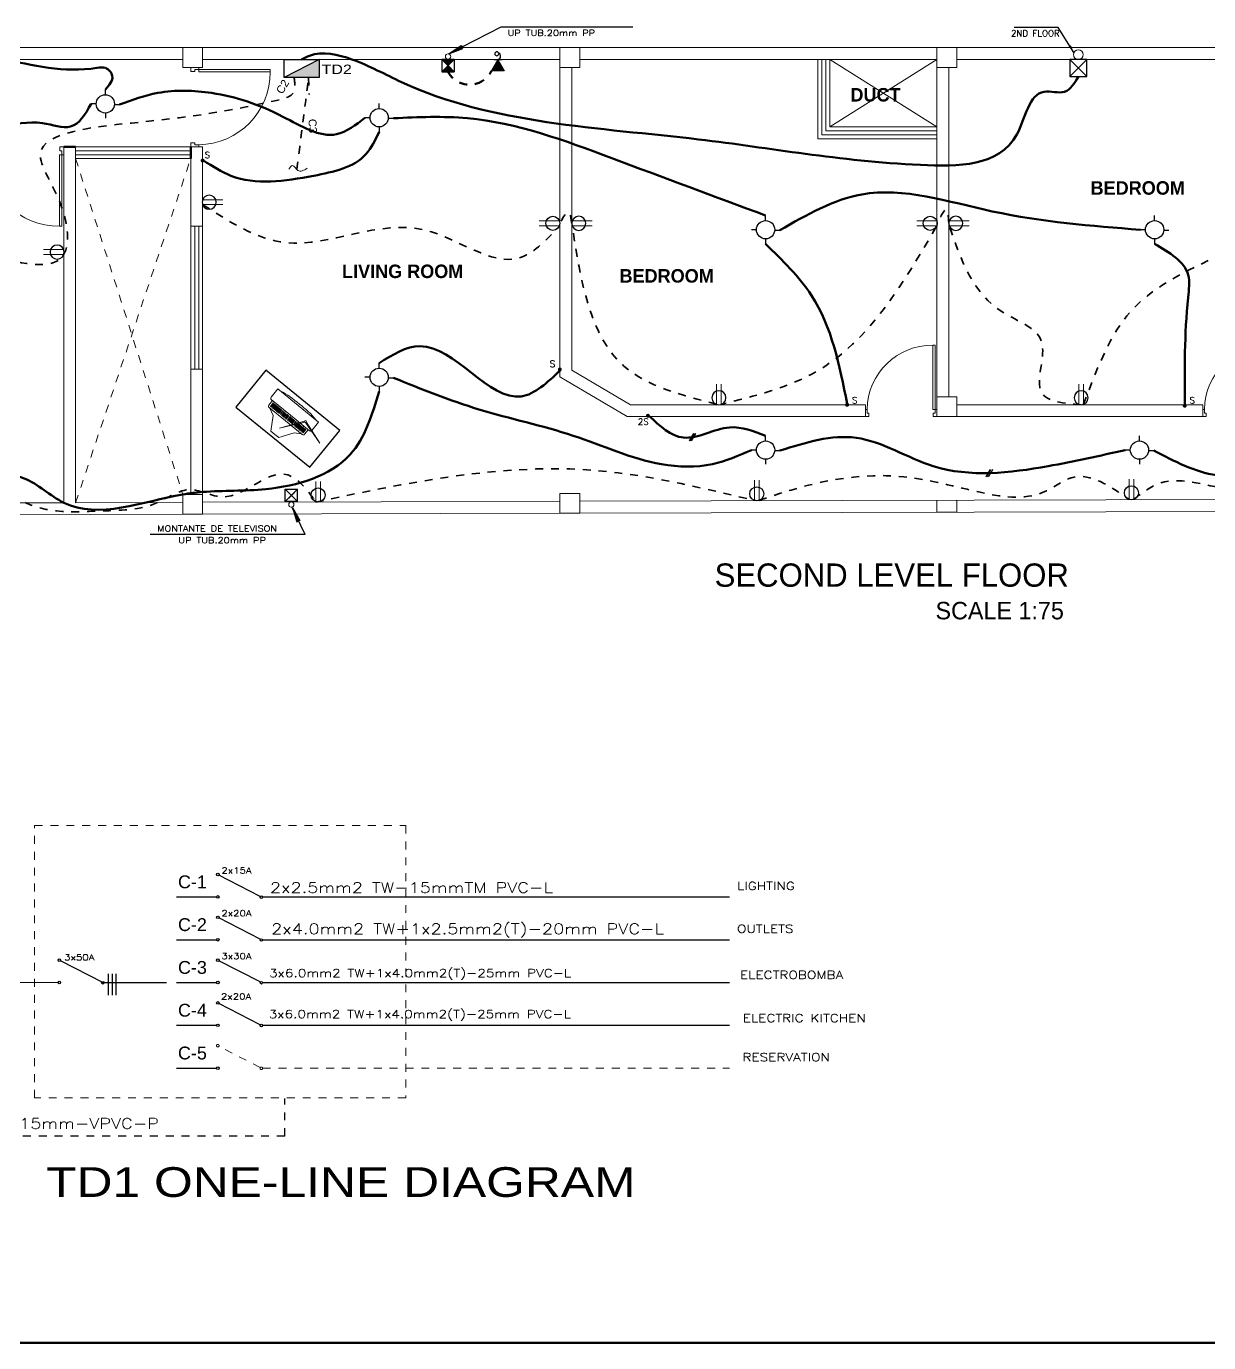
# Model space of a CAD drawing. Header units: millimetres. Extents: x 565 to 912, y 163 to 192.
# Drawn here: x 855.75 to 870.64, y 163.22 to 179.8 of the extents above; entities that cross this region are included whole.
import ezdxf
from ezdxf.enums import TextEntityAlignment as Align

# ---------------------------------------------------------------- set-up
doc = ezdxf.new("R2010")
doc.units = ezdxf.units.MM
doc.header["$LTSCALE"] = 0.0125
for name, pattern in [('DASHED', [0.75, 0.5, -0.25]), ('DASHED2', [9.525, 6.35, -3.175]), ('PHANTOM2', [1.25, 0.625, -0.125, 0.125, -0.125, 0.125, -0.125])]:
    doc.linetypes.add(name, pattern=pattern)
for name, color, linetype, lineweight in [('01', 210, 'Continuous', 0), ('03', 3, 'Continuous', 0), ('06', 6, 'Continuous', 70), ('COLUMNAS', 162, 'Continuous', 40), ('COTAS', 9, 'Continuous', 9), ('EQUIPO', 2, 'Continuous', 15), ('equipo 0.2', 152, 'Continuous', 25), ('equipo 01', 30, 'Continuous', 9), ('luz', 20, 'Continuous', 50), ('MARKO', 186, 'Continuous', 80), ('MURO ALTO', 40, 'Continuous', 70), ('P2A', 4, 'DASHED2', 35), ('proy', 254, 'Continuous', 0), ('PROYECCCIONES', 9, 'DASHED2', 9), ('TEXTURA', 210, 'Continuous', 5)]:
    doc.layers.add(name, color=color, linetype=linetype, lineweight=lineweight)
for name, color, linetype in [('02', 2, 'Continuous'), ('04', 4, 'Continuous'), ('CASCO1', 1, 'Continuous'), ('DEQUIPO', 3, 'Continuous'), ('ELECTRICAS', 3, 'Continuous'), ('LINEA-1', 1, 'Continuous'), ('SANITARIOS', 3, 'Continuous'), ('TEXTOS02', 2, 'Continuous'), ('TEXTOS06', 6, 'Continuous')]:
    doc.layers.add(name, color=color, linetype=linetype)
doc.styles.add('F-1', font='arial.ttf', dxfattribs={"height": 0.3})
doc.styles.add('NOMBRE-2', font='arial.ttf')
doc.styles.add('op', font='romab___.ttf')
doc.styles.add('R02TITULOS', font='swisse.ttf', dxfattribs={"width": 1.2, "height": 1})
doc.styles.add('ROMANS', font='romans.shx')
doc.styles.add('SIMPLEX', font='simplex.shx')
doc.styles.add('STYLE1', font='arial.ttf', dxfattribs={"height": 0.5})
doc.dimstyles.new('STYLE30', dxfattribs={"dimscale": 0, "dimtxt": 0.08, "dimasz": 0.1, "dimexe": 0.08, "dimexo": 0.08, "dimgap": 0.05, "dimtad": 1, "dimtih": 1, "dimtoh": 1, "dimzin": 0, "dimdsep": 46, "dimtxsty": 'Standard', "dimblk1": 'ARCHTICK', "dimcen": 0, "dimdle": 0.08, "dimclrd": 1, "dimclre": 1, "dimclrt": 3, "dimadec": 0, "dimazin": 0, "dimtfac": 0.5, "dimtofl": 0, "dimtmove": 0, "dimatfit": 3, "dimfxl": 0, "dimtolj": 1, "dimtzin": 0, "dimarcsym": 0})

# ---------------------------------------------------------------- blocks, each defined once
blk = doc.blocks.new('P1.0m')
at = {"layer": 'EQUIPO'}
blk.add_lwpolyline([(0.025, 0), (0.055, 0), (0.055, 0.9), (0.025, 0.9)], close=True, dxfattribs=at)
for points in [[(0, -0.1), (0.05, -0.1), (0.05, -0.05), (0.025, -0.05), (0.025, 0), (0, 0)], [(1, -0.1), (0.95, -0.1), (0.95, -0.05), (0.975, -0.05), (0.975, 0), (1, 0)]]:
    blk.add_lwpolyline(points, dxfattribs=at)
at = {"layer": 'EQUIPO', "color": 252}
blk.add_arc((0.065, -0.01), 0.91, 0.6296, 90.6296, dxfattribs=at)
blk = doc.blocks.new('P0.9m')
at = {"xscale": 0.9000092295639774, "yscale": 0.9000092295639774, "zscale": 0.9000092295639774}
blk.add_blockref('P1.0m', (-0.9, 0), dxfattribs=at)
blk = doc.blocks.new('Tv_p')
for p, q in [((-0.05, 0), (-0.137, -0.132)), ((0, 0), (-0.05, 0)), ((0, 0), (0.05, 0)), ((0.05, 0), (0.129, -0.132)), ((-0.151, -0.276), (0, -0.076)), ((0, -0.076), (-0.143, -0.284)), ((-0.395, -0.21), (-0.158, -0.279)), ((-0.16, -0.288), (-0.395, -0.21)), ((0, -0.241), (-0.239, -0.241)), ((-0.224, -0.241), (-0.224, -0.184)), ((-0.208, -0.168), (0, -0.168)), ((-0.204, -0.185), (-0.204, -0.228)), ((-0.2, -0.186), (-0.204, -0.186)), ((-0.204, -0.228), (-0.2, -0.228)), ((-0.2, -0.228), (-0.2, -0.186)), ((-0.137, -0.132), (-0.199, -0.168)), ((-0.19, -0.186), (-0.194, -0.186)), ((-0.193, -0.185), (-0.193, -0.228)), ((-0.193, -0.228), (-0.19, -0.228)), ((-0.19, -0.228), (-0.19, -0.186)), ((-0.177, -0.186), (-0.181, -0.186)), ((-0.18, -0.185), (-0.18, -0.228)), ((-0.18, -0.228), (-0.177, -0.228)), ((-0.177, -0.228), (-0.177, -0.186)), ((-0.169, -0.185), (-0.169, -0.228)), ((-0.165, -0.186), (-0.169, -0.186)), ((-0.169, -0.228), (-0.165, -0.228)), ((-0.165, -0.228), (-0.165, -0.186)), ((-0.156, -0.185), (-0.156, -0.228)), ((-0.152, -0.186), (-0.156, -0.186)), ((-0.156, -0.228), (-0.152, -0.228)), ((-0.152, -0.228), (-0.152, -0.186)), ((-0.139, -0.186), (-0.143, -0.186)), ((-0.142, -0.185), (-0.142, -0.228)), ((-0.142, -0.228), (-0.139, -0.228)), ((-0.139, -0.228), (-0.139, -0.186)), ((-0.124, -0.186), (-0.128, -0.186)), ((-0.127, -0.185), (-0.127, -0.228)), ((-0.127, -0.228), (-0.124, -0.228)), ((-0.124, -0.228), (-0.124, -0.186)), ((-0.111, -0.186), (-0.115, -0.186)), ((-0.114, -0.185), (-0.114, -0.227)), ((-0.111, -0.223), (-0.111, -0.186)), ((-0.097, -0.186), (-0.101, -0.186)), ((-0.1, -0.185), (-0.1, -0.209)), ((-0.1, -0.222), (-0.1, -0.228)), ((-0.1, -0.228), (-0.097, -0.228)), ((-0.097, -0.204), (-0.097, -0.186)), ((-0.097, -0.228), (-0.097, -0.217)), ((-0.083, -0.186), (-0.085, -0.186)), ((-0.084, -0.185), (-0.084, -0.188)), ((-0.084, -0.199), (-0.084, -0.228)), ((-0.084, -0.228), (-0.081, -0.228)), ((-0.081, -0.228), (-0.081, -0.194)), ((-0.064, -0.186), (-0.068, -0.186)), ((-0.067, -0.185), (-0.067, -0.228)), ((-0.067, -0.228), (-0.064, -0.228)), ((-0.064, -0.228), (-0.064, -0.186)), ((-0.053, -0.185), (-0.053, -0.228)), ((-0.049, -0.186), (-0.053, -0.186)), ((-0.053, -0.228), (-0.049, -0.228)), ((-0.049, -0.228), (-0.049, -0.186)), ((-0.036, -0.186), (-0.04, -0.186)), ((-0.039, -0.185), (-0.039, -0.228)), ((-0.039, -0.228), (-0.036, -0.228)), ((-0.036, -0.228), (-0.036, -0.186)), ((-0.022, -0.186), (-0.026, -0.186)), ((-0.025, -0.185), (-0.025, -0.228)), ((-0.025, -0.228), (-0.022, -0.228)), ((-0.022, -0.228), (-0.022, -0.186)), ((-0.011, -0.185), (-0.011, -0.228)), ((-0.007, -0.186), (-0.011, -0.186)), ((-0.011, -0.228), (-0.007, -0.228)), ((-0.007, -0.228), (-0.007, -0.186)), ((0.208, -0.168), (0, -0.168)), ((0, -0.241), (0.239, -0.241)), ((0.007, -0.228), (0.007, -0.186)), ((0.007, -0.186), (0.011, -0.186)), ((0.011, -0.228), (0.007, -0.228)), ((0.011, -0.185), (0.011, -0.228)), ((0.022, -0.186), (0.026, -0.186)), ((0.022, -0.228), (0.022, -0.186)), ((0.025, -0.228), (0.022, -0.228)), ((0.025, -0.185), (0.025, -0.228)), ((0.036, -0.186), (0.04, -0.186)), ((0.036, -0.228), (0.036, -0.186)), ((0.039, -0.228), (0.036, -0.228)), ((0.039, -0.185), (0.039, -0.228)), ((0.049, -0.186), (0.053, -0.186)), ((0.049, -0.228), (0.049, -0.186)), ((0.053, -0.228), (0.049, -0.228)), ((0.053, -0.185), (0.053, -0.228)), ((0.064, -0.186), (0.068, -0.186)), ((0.064, -0.228), (0.064, -0.186)), ((0.067, -0.228), (0.064, -0.228)), ((0.067, -0.185), (0.067, -0.228)), ((0.081, -0.186), (0.085, -0.186)), ((0.081, -0.228), (0.081, -0.186)), ((0.084, -0.228), (0.081, -0.228)), ((0.084, -0.185), (0.084, -0.228)), ((0.097, -0.186), (0.101, -0.186)), ((0.097, -0.228), (0.097, -0.186)), ((0.1, -0.228), (0.097, -0.228)), ((0.1, -0.185), (0.1, -0.228)), ((0.111, -0.186), (0.115, -0.186)), ((0.111, -0.228), (0.111, -0.186)), ((0.114, -0.228), (0.111, -0.228)), ((0.114, -0.185), (0.114, -0.228)), ((0.124, -0.186), (0.128, -0.186)), ((0.124, -0.228), (0.124, -0.186)), ((0.127, -0.228), (0.124, -0.228)), ((0.127, -0.185), (0.127, -0.228)), ((0.129, -0.132), (0.199, -0.168)), ((0.139, -0.186), (0.143, -0.186)), ((0.139, -0.228), (0.139, -0.186)), ((0.142, -0.228), (0.139, -0.228)), ((0.142, -0.185), (0.142, -0.228)), ((0.152, -0.186), (0.156, -0.186)), ((0.152, -0.228), (0.152, -0.186)), ((0.156, -0.228), (0.152, -0.228)), ((0.156, -0.185), (0.156, -0.228)), ((0.165, -0.186), (0.169, -0.186)), ((0.165, -0.228), (0.165, -0.186)), ((0.169, -0.228), (0.165, -0.228)), ((0.169, -0.185), (0.169, -0.228)), ((0.177, -0.186), (0.181, -0.186)), ((0.177, -0.228), (0.177, -0.186)), ((0.18, -0.228), (0.177, -0.228)), ((0.18, -0.185), (0.18, -0.228)), ((0.19, -0.186), (0.194, -0.186)), ((0.19, -0.228), (0.19, -0.186)), ((0.193, -0.228), (0.19, -0.228)), ((0.193, -0.185), (0.193, -0.228)), ((0.2, -0.228), (0.2, -0.186)), ((0.2, -0.186), (0.204, -0.186)), ((0.204, -0.228), (0.2, -0.228)), ((0.204, -0.185), (0.204, -0.228)), ((0.224, -0.241), (0.224, -0.184)), ((-0.255, -0.257), (-0.255, -0.362)), ((-0.255, -0.362), (0, -0.362)), ((0.255, -0.362), (0, -0.362)), ((0.255, -0.257), (0.255, -0.362))]:
    blk.add_line(p, q)
blk.add_circle((-0.152, -0.285), 0.00907)
for centre, radius, start, end in [((-0.239, -0.257), 0.0162, 90, 180), ((-0.208, -0.184), 0.0162, 90, 180), ((0.208, -0.184), 0.0162, 360, 90), ((0.239, -0.257), 0.0162, 0, 90), ((-0.03, 0.635), 1.016, 258.9245, 271.6974), ((0.03, 0.635), 1.016, 268.3026, 281.0755)]:
    blk.add_arc(centre, radius, start, end)
blk = doc.blocks.new('tv')
at = {"layer": 'equipo 0.2'}
blk.add_lwpolyline([(-0.355, -0.759), (0.245, -0.759), (0.245, 0.441), (-0.355, 0.441)], close=True, dxfattribs=at)
at = {"layer": 'equipo 01', "xscale": 1.295999999999992, "yscale": 1.295999999999992, "zscale": 1.295999999999992, "rotation": 90}
blk.add_blockref('Tv_p', (-0.312, -0.155), dxfattribs=at)
blk = doc.blocks.new('A$C29A34F68')
at = {"layer": 'LINEA-1', "linetype": 'Continuous', "ltscale": 0.13}
blk.add_hatch(color=256, dxfattribs=at).paths.add_polyline_path([(0.187, 0.019), (0, 0.04), (0, 0.02), (0, 0)])
for p, q in [((0.187, 0.019), (0, 0.04)), ((0, 0.04), (0, 0.02)), ((0, 0), (0, 0.02)), ((0.187, 0.019), (0, 0))]:
    blk.add_line(p, q, dxfattribs=at)
blk = doc.blocks.new('A$C75043404')
at = {"layer": '04', "ltscale": 0.25}
blk.add_hatch(color=43, dxfattribs=at).paths.add_polyline_path([(0.1, 0.08), (0.242, 0), (0.242, 0.16)])
at = {"layer": '04', "color": 43, "ltscale": 0.25}
for p, q in [((0.1, 0.08), (0.242, 0.16)), ((0.1, 0.026), (0.1, 0.127)), ((0.1, 0.08), (0.242, 0)), ((0.242, 0), (0.242, 0.16))]:
    blk.add_line(p, q, dxfattribs=at)
at = {"layer": '04', "color": 43, "linetype": 'Continuous', "ltscale": 0.25}
blk.add_circle((0.025, 0.092), 0.0247, dxfattribs=at)
blk.add_arc((0.054, 0.101), 0.0533, 210.0477, 339.915, dxfattribs=at)
blk = doc.blocks.new('_ARCHTICK')
at = {"color": 0, "linetype": 'ByBlock', "const_width": 0.15}
blk.add_lwpolyline([(-0.5, -0.5), (0.5, 0.5)], dxfattribs=at)
blk = doc.blocks.new('8')
at = {"layer": 'DEQUIPO', "color": 3, "linetype": 'Continuous'}
for p, q in [((0.108, 0.108), (-0.108, -0.108)), ((0.108, -0.108), (-0.108, 0.108))]:
    blk.add_line(p, q, dxfattribs=at)
blk.add_lwpolyline([(0.108, -0.108), (0.108, 0.108), (-0.108, 0.108), (-0.108, -0.108)], close=True, dxfattribs=at)
blk = doc.blocks.new('A$C66DD50C7')
at = {"layer": '02', "color": 4}
for p, q in [((0.179, 0.294), (0.179, 0.359)), ((0.064, 0.179), (0, 0.179)), ((0.294, 0.173), (0.359, 0.173)), ((0.179, 0.064), (0.179, 0))]:
    blk.add_line(p, q, dxfattribs=at)
blk.add_circle((0.179, 0.179), 0.115, dxfattribs=at)
blk = doc.blocks.new('111')
at = {"layer": 'SANITARIOS', "lineweight": 13, "ltscale": 0.13}
for p, q in [((168.424, -40.009), (168.678, -40.009)), ((168.424, -40.069), (168.678, -40.069))]:
    blk.add_line(p, q, dxfattribs=at)
at = {"layer": 'SANITARIOS'}
blk.add_circle((168.507, -40.039), 0.0886, dxfattribs=at)

msp = doc.modelspace()

# ---------------------------------------------------------------- hatches: boundary and pattern name
at = {"layer": '04', "ltscale": 0.25}
h = msp.add_hatch(color=43, dxfattribs=at)
h.paths.add_polyline_path([(861.06037, 179.30569), (860.98175, 179.22721), (861.13907, 179.22721)])
h.paths.add_polyline_path([(861.06045, 179.30577), (861.13907, 179.38426), (860.98175, 179.38426)])
at = {"layer": 'ELECTRICAS', "ltscale": 0.15}
msp.add_hatch(color=256, dxfattribs=at).paths.add_polyline_path([(858.99782, 179.15514), (859.43526, 179.15514), (859.43526, 179.38426)])

# ---------------------------------------------------------------- linework, layer by layer
at = {"layer": '01', "color": 2}
for centre in [(861.06041, 179.42122), (859.08642, 173.77672)]:
    msp.add_circle(centre, 0.03339, dxfattribs=at)
at = {"layer": '02', "color": 2, "linetype": 'Continuous', "ltscale": 0.25}
for p, q in [((858.69561, 168.84065), (858.1743, 169.10842)), ((858.69561, 168.30151), (858.1743, 168.56928)), ((856.71197, 167.75554), (856.17735, 168.03014)), ((858.69561, 167.76238), (858.1743, 168.03014)), ((856.77664, 167.86681), (856.77664, 167.59808)), ((856.8271, 167.86681), (856.8271, 167.59808)), ((856.87666, 167.86681), (856.87666, 167.59808)), ((856.71197, 167.75554), (857.51537, 167.75554)), ((858.69561, 167.22324), (858.1743, 167.49101))]:
    msp.add_line(p, q, dxfattribs=at)
at = {"layer": '02', "color": 2, "ltscale": 0.25}
for p, q in [((857.63824, 168.83381), (858.1438, 168.83381)), ((858.72452, 168.83381), (864.6077, 168.83381)), ((857.63824, 168.29467), (858.1438, 168.29467)), ((858.72452, 168.29467), (864.6077, 168.29467)), ((857.63824, 167.75554), (858.1438, 167.75554)), ((858.72452, 167.75554), (864.6077, 167.75554)), ((857.63824, 167.2164), (858.1438, 167.2164)), ((858.72452, 167.2164), (864.6077, 167.2164)), ((857.63824, 166.67726), (858.1438, 166.67726))]:
    msp.add_line(p, q, dxfattribs=at)
at = {"layer": '02', "color": 2, "linetype": 'DASHED', "ltscale": 0.25}
for q in [(859.00429, 166.29575), (853.82967, 165.81998)]:
    msp.add_line((859.00429, 165.81998), q, dxfattribs=at)
at = {"layer": '02', "color": 2, "linetype": 'Continuous', "ltscale": 0.25}
for centre in [(858.16001, 169.11608), (858.16001, 168.83387), (858.70856, 168.8309), (858.16001, 168.57694), (858.16001, 168.29473), (858.70856, 168.29177), (856.16306, 168.03781), (858.16001, 168.03781), (856.16306, 167.7556), (856.71161, 167.75263), (858.16001, 167.7556), (858.70856, 167.75263), (858.16001, 167.49867), (858.16001, 167.21646), (858.70856, 167.2135), (858.16001, 166.67732)]:
    msp.add_circle(centre, 0.01621, dxfattribs=at)
at = {"layer": '04', "color": 43, "ltscale": 0.25}
for p, q in [((860.98175, 179.38426), (860.98175, 179.22721)), ((861.13907, 179.38426), (860.98175, 179.22721)), ((861.13907, 179.22721), (860.98175, 179.38426)), ((861.13907, 179.22721), (861.06037, 179.30569)), ((861.06045, 179.30577), (861.13907, 179.38426)), ((861.06045, 179.30577), (861.13907, 179.38426)), ((861.13907, 179.38426), (861.13907, 179.22721)), ((860.98175, 179.22721), (861.13907, 179.22721)), ((859.00776, 173.81368), (859.00776, 173.97073)), ((859.00776, 173.97073), (859.16508, 173.97073)), ((859.16508, 173.97073), (859.00776, 173.81368)), ((859.16508, 173.81368), (859.00776, 173.97073)), ((859.16508, 173.81368), (859.16508, 173.97073))]:
    msp.add_line(p, q, dxfattribs=at)
at = {"layer": '04', "color": 43, "linetype": 'Continuous', "ltscale": 0.25}
for p, q in [((860.98175, 179.38426), (861.06045, 179.30577)), ((861.13907, 179.38426), (860.98175, 179.38426)), ((861.13907, 179.38426), (860.98175, 179.38426)), ((860.98175, 179.38426), (861.06045, 179.30577)), ((861.06037, 179.30569), (860.98175, 179.22721)), ((860.98175, 179.22721), (861.13907, 179.22721)), ((859.08638, 173.89224), (859.00776, 173.97073)), ((859.00776, 173.97073), (859.16508, 173.97073)), ((859.16508, 173.97073), (859.08638, 173.89224)), ((859.00776, 173.81368), (859.08646, 173.89216)), ((859.00776, 173.81368), (859.08646, 173.89216)), ((859.16508, 173.81368), (859.00776, 173.81368)), ((859.16508, 173.81368), (859.00776, 173.81368)), ((859.08646, 173.89216), (859.16508, 173.81368)), ((859.08646, 173.89216), (859.16508, 173.81368))]:
    msp.add_line(p, q, dxfattribs=at)
at = {"layer": '06', "color": 3, "linetype": 'PHANTOM2', "ltscale": 0.2}
for start, end in [(208.368691, 287.54611), (287.54611, 334.109133)]:
    msp.add_arc((861.33048, 179.37305), 0.30694, start, end, dxfattribs=at)
at = {"layer": 'CASCO1'}
for p, q in [((861.72529, 179.7908), (861.07065, 179.45478)), ((863.38875, 179.7908), (861.72529, 179.7908)), ((859.26017, 173.39829), (859.09888, 173.73866)), ((859.26017, 173.39829), (857.30946, 173.39829))]:
    msp.add_line(p, q, dxfattribs=at)
at = {"layer": 'COTAS'}
msp.add_line((856.3691, 178.28426), (856.3691, 178.13426), dxfattribs=at)
at = {"layer": 'ELECTRICAS', "ltscale": 0.15}
msp.add_line((859.43526, 179.38426), (858.99782, 179.15514), dxfattribs=at)
msp.add_lwpolyline([(858.99528, 179.15451), (858.99528, 179.38426), (859.43526, 179.38426), (859.43526, 179.15451)], close=True, dxfattribs=at)
at = {"layer": 'luz'}
for points in [[(869.0018, 179.16887), (868.82775, 178.97745), (868.57134, 178.97745), (868.22553, 178.43883), (867.01193, 178.05533), (864.21604, 178.37747), (860.47293, 179.09872), (859.85034, 179.38426), (859.31484, 179.43143), (859.21527, 179.38426)], [(855.4319, 179.39676), (856.63643, 179.27671), (856.74389, 179.27671), (856.83032, 179.17632), (856.74389, 179.00406)], [(856.92321, 178.81819), (857.40467, 178.96178), (858.08189, 178.96178), (858.9801, 178.66281), (859.65732, 178.44213), (860.01391, 178.65025)], [(854.68842, 178.50772), (854.9445, 178.67556), (855.41881, 178.58187), (855.95287, 178.58187), (856.30611, 178.53813), (856.56448, 178.82465)], [(860.37264, 178.64378), (861.30644, 178.64378), (863.12397, 178.14021), (865.06181, 177.41829)], [(857.9816, 178.11043), (858.3245, 177.91928), (859.36847, 177.91928), (860.02624, 178.19045), (860.19247, 178.47084)], [(869.78358, 177.23888), (867.91805, 177.47003), (866.27391, 177.68466), (865.24113, 177.23241)], [(865.06097, 177.05947), (865.64109, 176.41078), (866.08903, 175.04593)], [(869.96215, 177.05947), (870.3856, 176.66986), (870.3856, 176.38535), (870.34307, 175.03425)], [(860.19332, 175.55956), (860.70507, 175.77198), (861.98342, 175.13895), (862.47606, 175.46862)], [(860.37264, 175.37369), (861.44951, 174.97564), (862.63905, 174.64356), (863.75184, 174.28593), (864.39138, 174.28593), (864.8824, 174.46315)], [(852.78887, 174.76019), (853.4706, 174.27096), (854.9691, 174.10492), (855.72178, 174.10492), (856.2191, 173.80002), (857.7191, 173.90409), (857.9691, 173.93532), (858.76598, 173.97073), (859.82761, 174.40757), (860.19247, 175.20075)], [(863.59143, 174.89489), (864.02609, 174.62027), (864.6091, 174.74849), (865.06181, 174.64256)], [(865.24113, 174.45669), (866.2028, 174.61801), (867.17489, 174.26039), (868.62025, 174.26039), (869.59287, 174.46315)], [(869.9516, 174.45669), (870.74352, 174.14543), (871.99701, 174.34979), (874.20494, 174.57871), (875.36548, 174.46315)]]:
    msp.add_spline(points, degree=3, dxfattribs=at)
at = {"layer": 'MARKO'}
msp.add_lwpolyline([(848.14292, 191.71852), (848.14292, 163.21852), (911.73619, 163.21852), (911.73619, 191.71852)], close=True, dxfattribs=at)
at = {"layer": 'MURO ALTO'}
for p, q in [((856.2191, 178.28426), (856.3691, 178.28426)), ((857.8191, 178.13426), (857.8191, 178.28426)), ((867.2191, 174.88442), (867.2191, 174.88426))]:
    msp.add_line(p, q, dxfattribs=at)
at = {"layer": 'P2A'}
msp.add_line((859.30417, 179.15451), (859.31098, 178.9435), dxfattribs=at)
for points in [[(859.1206, 179.15451), (859.1206, 178.98025), (858.87833, 178.86288), (857.07075, 178.5829), (855.9259, 178.19547), (856.1641, 177.59996), (856.1925, 176.88997), (855.29785, 176.91893), (854.41994, 177.21597), (852.15702, 177.74892), (851.18739, 177.74892), (851.18739, 178.21606), (851.17432, 178.5285), (851.48776, 178.71476), (851.52316, 179.23733), (851.24212, 179.38426)], [(859.1559, 177.99692), (859.30417, 179.15451)], [(872.3691, 177.27121), (872.19642, 177.48355), (871.45623, 177.26181), (869.614, 176.15312), (869.0676, 175.03949)], [(857.9691, 177.55554), (859.01324, 177.0769), (860.77529, 177.23244), (861.95323, 176.88248), (862.43422, 177.24922)], [(862.6191, 177.32287), (862.57955, 177.46017), (862.4691, 177.32043)], [(867.3691, 177.32287), (867.3415, 177.49228), (867.22432, 177.3179)], [(864.44356, 175.03949), (863.27731, 175.52086), (862.62453, 177.289)], [(867.21123, 177.27331), (865.70411, 175.45308), (864.50356, 175.03949)], [(869.03818, 175.03426), (868.53663, 175.19226), (868.53663, 175.83284), (868.05537, 176.1963), (867.38252, 177.27272)], [(853.28573, 173.79205), (853.67292, 173.91792), (855.35312, 174.05773), (855.69149, 173.8247), (856.74843, 173.69784), (857.37916, 173.79327), (857.8191, 173.96458), (858.22013, 173.87343), (859.04192, 174.1493), (859.22158, 174.02715), (859.39336, 173.81395)], [(859.39338, 173.80864), (862.80912, 174.21424), (864.92021, 173.82897)], [(864.98021, 173.82897), (865.44182, 173.97687), (866.74174, 174.13207), (867.72731, 173.93985), (868.57859, 173.93985), (868.93183, 174.11796), (869.63828, 173.84261)], [(869.70045, 173.84261), (870.03394, 174.04742), (870.96028, 173.96913), (871.71116, 174.05411), (872.19674, 174.05411), (872.82066, 173.95442), (873.14094, 173.85131)]]:
    msp.add_spline(points, degree=3, dxfattribs=at)
at = {"layer": 'proy'}
for p, q in [((865.7191, 179.38426), (865.7191, 178.38426)), ((865.7691, 179.38426), (865.7691, 178.43426)), ((865.8191, 179.38426), (865.8191, 178.48426)), ((865.8691, 179.38426), (865.8691, 178.53426)), ((865.8691, 179.38426), (867.2191, 178.53426)), ((865.8691, 178.53426), (867.2191, 179.38426)), ((865.7691, 178.43426), (867.2191, 178.43426)), ((865.8191, 178.48426), (867.2191, 178.48426)), ((865.8691, 178.53426), (867.2191, 178.53426)), ((865.7191, 178.38426), (867.2191, 178.38426)), ((857.8191, 175.00409), (857.8191, 173.90409)), ((864.15305, 174.67278), (864.09894, 174.58096)), ((864.16638, 174.67278), (864.11227, 174.58096)), ((864.18415, 174.67278), (864.13004, 174.58096)), ((867.89186, 174.21906), (867.83775, 174.12724)), ((867.90518, 174.21906), (867.85107, 174.12724)), ((867.92295, 174.21906), (867.86884, 174.12724))]:
    msp.add_line(p, q, dxfattribs=at)
at = {"layer": 'proy', "linetype": 'Continuous', "ltscale": 0.25}
msp.add_line((852.00662, 167.75554), (856.14685, 167.75554), dxfattribs=at)
at = {"layer": 'proy', "const_width": 0.025}
for points in [[(857.9566, 178.11043, 1), (857.9816, 178.11043, 1)], [(862.4566, 175.479, 1), (862.4816, 175.479, 1)], [(866.07653, 175.03343, 1), (866.10153, 175.03343, 1)], [(870.33018, 175.02176, 1), (870.35518, 175.02176, 1)], [(863.56643, 174.89489, 1), (863.59143, 174.89489, 1)]]:
    msp.add_lwpolyline(points, format="xyb", close=True, dxfattribs=at)
at = {"layer": 'proy'}
msp.add_circle((869.00177, 179.44518), 0.06092, dxfattribs=at)
msp.add_spline([(859.05454, 178.00189), (859.10023, 178.04751), (859.16806, 177.98668), (859.28573, 178.01295)], degree=3, dxfattribs=at)
at = {"layer": 'PROYECCCIONES'}
for p, q in [((856.3691, 173.80043), (857.8191, 178.13426)), ((856.3691, 178.13426), (857.7191, 173.90409)), ((858.69561, 166.6841), (858.1743, 166.95187)), ((858.72452, 166.67726), (864.6077, 166.67726))]:
    msp.add_line(p, q, dxfattribs=at)
msp.add_lwpolyline([(855.85163, 169.73207), (860.52918, 169.73207), (860.52918, 166.30175), (855.85163, 166.30175)], close=True, dxfattribs=at)
for centre in [(858.16001, 166.95954), (858.70856, 166.67436)]:
    msp.add_circle(centre, 0.01621, dxfattribs=at)
at = {"layer": 'TEXTURA'}
for p, q in [((850.4191, 179.53426), (871.4691, 179.53426)), ((855.2191, 179.38426), (857.7191, 179.38426)), ((857.9691, 179.38426), (862.4691, 179.38426)), ((862.4691, 179.28426), (862.4691, 175.38426)), ((862.6191, 179.28426), (862.6191, 175.47005)), ((862.7191, 179.38426), (867.2191, 179.38426)), ((867.2191, 179.28426), (867.2191, 175.13442)), ((867.3691, 179.28426), (867.3691, 175.13442)), ((867.4691, 179.38426), (871.4691, 179.38426)), ((856.2191, 178.28426), (856.2191, 173.80002)), ((856.3691, 173.80043), (856.3691, 178.28426)), ((857.8191, 178.28426), (856.3691, 178.28426)), ((857.9691, 178.28426), (857.8191, 178.28426)), ((857.8191, 177.28426), (857.8191, 178.28426)), ((857.9691, 178.28426), (857.9691, 177.28426)), ((857.8191, 178.23426), (856.3691, 178.23426)), ((857.8191, 178.18426), (856.3691, 178.18426)), ((856.3691, 178.13426), (857.8191, 178.13426)), ((857.8191, 177.28426), (857.8191, 178.13426)), ((857.9691, 177.28426), (857.8191, 177.28426)), ((857.8191, 177.28426), (857.8191, 175.48426)), ((857.8691, 177.28426), (857.8691, 175.48426)), ((857.9191, 177.28426), (857.9191, 175.48426)), ((857.9691, 177.28426), (857.9691, 175.48426)), ((857.8191, 173.90409), (857.8191, 175.48426)), ((857.9691, 175.48426), (857.8191, 175.48426)), ((857.9691, 175.48426), (857.9691, 173.90409)), ((862.6191, 175.47005), (863.35994, 175.03426)), ((862.4691, 175.38426), (863.3191, 174.88426)), ((866.3191, 175.03426), (863.35994, 175.03426)), ((866.3191, 174.88426), (866.3191, 175.03426)), ((867.4691, 175.03426), (870.5691, 175.03426)), ((870.5691, 175.03426), (870.5691, 174.88426)), ((866.3191, 174.88426), (863.3191, 174.88426)), ((867.2191, 174.88426), (870.5691, 174.88426)), ((867.4691, 174.88442), (867.4691, 174.88426)), ((855.2191, 173.7973), (856.2191, 173.80002)), ((856.3691, 173.80043), (857.7191, 173.80409)), ((857.9691, 173.80477), (862.4691, 173.817)), ((862.7191, 173.81768), (886.0191, 173.88099)), ((855.2191, 173.6473), (857.7191, 173.65409)), ((857.9691, 173.65477), (862.4691, 173.667)), ((862.7191, 173.66768), (886.0191, 173.73167))]:
    msp.add_line(p, q, dxfattribs=at)
for points in [[(857.7191, 179.28426), (857.9691, 179.28426), (857.9691, 179.53426), (857.7191, 179.53426)], [(862.4691, 179.28426), (862.7191, 179.28426), (862.7191, 179.53426), (862.4691, 179.53426)], [(867.2191, 179.28426), (867.4691, 179.28426), (867.4691, 179.53426), (867.2191, 179.53426)], [(867.2191, 175.13442), (867.4691, 175.13442), (867.4691, 174.88442), (867.2191, 174.88442)], [(857.7191, 173.65409), (857.9691, 173.65409), (857.9691, 173.90409), (857.7191, 173.90409)], [(862.4691, 173.667), (862.7191, 173.667), (862.7191, 173.917), (862.4691, 173.917)], [(867.2191, 173.68059), (867.4691, 173.68059), (867.46938, 173.83059), (867.21938, 173.82991)]]:
    msp.add_lwpolyline(points, close=True, dxfattribs=at)

# ---------------------------------------------------------------- block references
at = {"layer": 'ELECTRICAS', "color": 4, "linetype": 'Continuous', "xscale": -1, "rotation": 26.94350880078096}
msp.add_blockref('A$C29A34F68', (861.24569, 179.52214), dxfattribs=at)
at = {"layer": 'ELECTRICAS', "color": 3, "ltscale": 0.25, "xscale": -1, "rotation": 90}
msp.add_blockref('A$C75043404', (861.76688, 179.48058), dxfattribs=at)
at = {"layer": 'ELECTRICAS', "color": 4, "linetype": 'Continuous', "rotation": 113.6674059911962}
msp.add_blockref('A$C29A34F68', (859.19143, 173.57552), dxfattribs=at)
at = {"layer": 'proy'}
for name, p, rotation in [('8', (869.0018, 179.27656), 180), ('P1.0m', (856.2191, 178.18426), 180), ('111', (1030.8878, 137.28058), 180), ('111', (1035.64303, 137.28058), 180), ('tv', (858.95383, 175.00039), 50.8547704017888), ('111', (819.38426, 5.39003), 90), ('111', (824.9111, 5.40505), 90), ('111', (829.63135, 5.41787), 90)]:
    msp.add_blockref(name, p, dxfattribs=dict(at, rotation=rotation))
for p in [(856.56448, 178.64525), (860.01391, 178.47084), (864.8824, 177.05947), (869.78358, 177.05947), (860.01391, 175.20075), (864.8824, 174.28375), (869.59287, 174.28375)]:
    msp.add_blockref('A$C66DD50C7', p, dxfattribs=at)
at = {"layer": 'proy', "xscale": -1}
for p, rotation in [((689.54518, 137.54643), 180), ((694.20036, 137.28058), 180), ((698.95036, 137.28058), 180), ((904.51267, 6.61557), 270), ((909.07671, 6.61557), 270)]:
    msp.add_blockref('111', p, dxfattribs=dict(at, rotation=rotation))
msp.add_blockref('111', (1024.64267, 216.99682), dxfattribs=at)
at = {"layer": 'TEXTURA', "rotation": 270}
msp.add_blockref('P1.0m', (857.9191, 179.28426), dxfattribs=at)
at = {"layer": 'TEXTURA', "xscale": -1}
for p in [(866.3191, 174.97426), (870.5691, 174.97426)]:
    msp.add_blockref('P0.9m', p, dxfattribs=at)

# ---------------------------------------------------------------- texts
at = {"layer": '03', "color": 3, "ltscale": 0.25, "style": 'SIMPLEX', "width": 1.25}
for s, height, p in [('2x15A', 0.07488, (858.20527, 169.12991)), ('2x2.5mm2 TW-15mmTM PVC-L ', 0.13104, (858.81638, 168.88596)), ('LIGHTING', 0.1008, (864.70142, 168.92133)), ('2x20A', 0.07488, (858.20527, 168.59077)), ('2x4.0mm2 TW+1x2.5mm2(T)-20mm PVC-L ', 0.13104, (858.83233, 168.36594)), ('OUTLETS ', 0.1008, (864.70142, 168.3822)), ('3x50A', 0.07488, (856.22452, 168.03542)), ('3x30A', 0.07488, (858.20527, 168.05163)), ('3x6.0mm2 TW+1x4.0mm2(T)-25mm PVC-L ', 0.1008, (858.80581, 167.82424)), ('ELECTROBOMBA', 0.1008, (864.73942, 167.80122)), ('2x20A', 0.07488, (858.2, 167.54236)), ('3x6.0mm2 TW+1x4.0mm2(T)-25mm PVC-L ', 0.1008, (858.80185, 167.30775)), ('ELECTRIC KITCHEN', 0.1008, (864.7746, 167.25706)), ('RESERVATION', 0.1008, (864.77143, 166.76479)), ('1X10mm2-15mm-VPVC-P', 0.13104, (854.35088, 165.91412))]:
    msp.add_text(s, height=height, dxfattribs=at).set_placement(p)
at = {"layer": '03', "color": 3, "ltscale": 0.25, "style": 'F-1'}
for s, p in [('C-1', (857.65843, 168.94309)), ('C-2', (857.65843, 168.40395)), ('C-3', (857.65843, 167.86482)), ('C-4', (857.65843, 167.32568)), ('C-5', (857.65843, 166.78655))]:
    msp.add_text(s, height=0.161741, dxfattribs=at).set_placement(p)
at = {"layer": 'COLUMNAS', "attachment_point": 1, "style": 'NOMBRE-2'}
for s, insert, char_height in [('{\\fVineta BT|b0|i0|c0|p82;SECOND LEVEL FLOOR}', (864.41965, 173.03477), 0.2929546), ('{\\fVineta BT|b0|i0|c0|p82;SCALE 1:75}', (867.20265, 172.55047), 0.219716)]:
    msp.add_mtext(s, dxfattribs=dict(at, insert=insert, char_height=char_height))
at = {"layer": 'COTAS', "color": 4, "ltscale": 0.2, "style": 'STYLE1'}
for s, rotation, p in [('C2', 59.299241, (858.97642, 179.04098)), ('C3', 272.943777, (859.35619, 178.5463))]:
    msp.add_text(s, height=0.1, rotation=rotation, dxfattribs=at).set_placement(p, align=Align.MIDDLE)
at = {"layer": 'ELECTRICAS', "color": 3, "ltscale": 0.25, "style": 'F-1', "width": 1.2}
msp.add_text('TD2', height=0.12, rotation=359.883304, dxfattribs=at).set_placement((859.46811, 179.19973))
at = {"layer": 'proy'}
for s, height, style, p in [('2ND FLOOR', 0.08, 'ROMANS', (868.15329, 179.67336)), ('DUCT', 0.17, 'op', (866.13055, 178.85403)), ('S', 0.08, 'ROMANS', (857.9942, 178.14092)), ('BEDROOM', 0.17, 'op', (869.15612, 177.6803)), ('LIVING ROOM', 0.17, 'op', (859.72499, 176.62989)), ('BEDROOM', 0.17, 'op', (863.22126, 176.57262)), ('S', 0.08, 'ROMANS', (862.34227, 175.50949)), ('S', 0.08, 'ROMANS', (866.14932, 175.05085)), ('S', 0.08, 'ROMANS', (870.40296, 175.05085)), ('2S', 0.08, 'ROMANS', (863.45209, 174.7812))]:
    msp.add_text(s, height=height, dxfattribs=dict(at, style=style)).set_placement(p)
at = {"layer": 'TEXTOS02', "color": 3, "linetype": 'Continuous', "style": 'ROMANS', "width": 1.2}
for s, p in [('UP TUB.20mm PP', (861.81065, 179.68016)), ('MONTANTE DE TELEVISON', (857.39561, 173.43777)), ('UP TUB.20mm PP', (857.6635, 173.28966))]:
    msp.add_text(s, height=0.075, dxfattribs=at).set_placement(p)
at = {"layer": 'TEXTOS06', "ltscale": 0.1, "style": 'R02TITULOS', "width": 1.2}
msp.add_text('TD1 ONE-LINE DIAGRAM', height=0.3744, dxfattribs=at).set_placement((855.9962, 165.05452))

# ---------------------------------------------------------------- leaders
at = {"layer": 'proy'}
msp.add_leader([(868.94626, 179.47028), (868.74795, 179.78731), (868.19302, 179.78731)], dimstyle='STYLE30', override={"dimscale": 1, "dimtad": 0}, dxfattribs=at)

doc.saveas('drawing.dxf')
